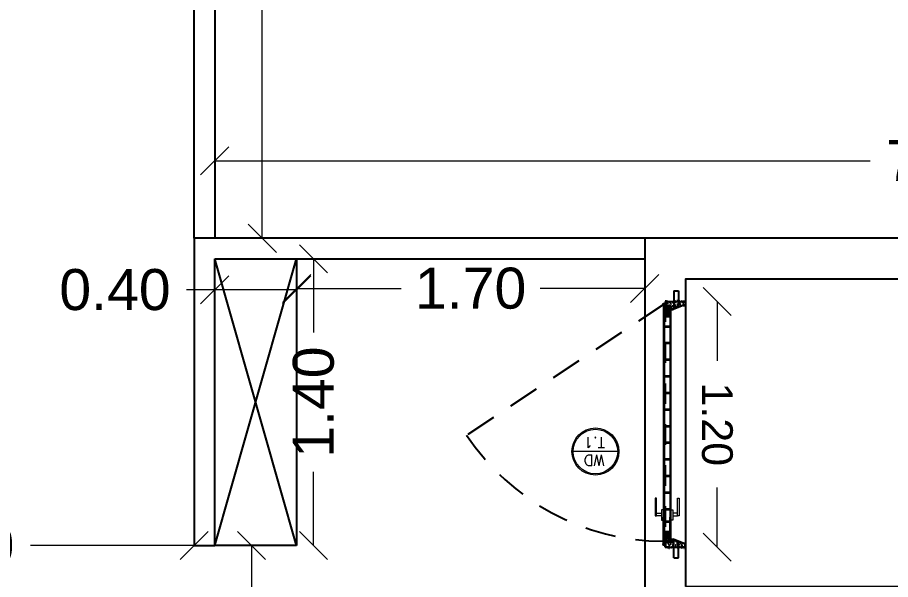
# Model space of a CAD drawing. Header units: metres. Extents: x -355 to 973, y -73 to 238.
# Drawn here: x 575.11 to 579.374, y 99.009 to 101.753 of the extents above; entities that cross this region are included whole.
import ezdxf
from ezdxf.enums import TextEntityAlignment as Align

# ---------------------------------------------------------------- set-up
doc = ezdxf.new("R2010")
doc.units = ezdxf.units.M
doc.header["$LTSCALE"] = 3
doc.header["$MEASUREMENT"] = 0
for name, pattern in [('1', [30, 6, 6, 6, 6, 6]), ('ACAD_ISO02W100', [15, 12, -3]), ('HIDDEN2', [0.1875, 0.125, -0.0625])]:
    doc.linetypes.add(name, pattern=pattern)
doc.layers.add('05', color=21, linetype='Continuous', lineweight=5)
for name, color, linetype in [('4', 4, 'ACAD_ISO02W100'), ('A-FALSE-25-Knuf', 2, 'Continuous'), ('D-Hatch', 3, 'Continuous'), ('Ditail', 1, 'Continuous')]:
    doc.layers.add(name, color=color, linetype=linetype)
doc.styles.add('ROMANT', font='romant')
doc.styles.get("Standard").update_dxf_attribs({"font": 'arial.ttf'})
doc.dimstyles.new('ahmad', dxfattribs={"dimtxt": 0.2, "dimasz": 0.1375, "dimexe": 0, "dimexo": 0.0625, "dimgap": 0.09, "dimtad": 0, "dimzin": 0, "dimdsep": 46, "dimtxsty": 'Standard', "dimblk": 'OBLIQUE', "dimcen": 0.09, "dimclrd": 245, "dimclrt": 61, "dimadec": 0, "dimazin": 0, "dimtfac": 1, "dimtofl": 0, "dimtmove": 0, "dimatfit": 3, "dimldrblk": 'OBLIQUE', "dimfxl": 0, "dimfxlon": 1, "dimtolj": 1, "dimtzin": 0, "dimlwd": 13, "dimarcsym": 0})
pattern_1 = [(52.5, (36.3475943, -165.330167), (0.00764710387, -0.0002500056), [0, -0.0060325174, 0, -0.00674689445, 0, -0.00644923734]), (82.5, (36.347594, -165.330167), (0.0112004245, 0.0070238215), [0, -0.00325438438, 0, -0.00543720317, 0, -0.00208359976]), (122.5, (36.347594, -165.335048), (2.245608e-05, 0.0123592914), [0, -0.00198438072, 0, -0.0071437706, 0, -0.00932658938]), (132.5, (36.347594, -165.335048), (0.0034832807, 0.011930604), [0, -0.00099219036, 0, -0.0046831385, 0, -0.00535782794])]
pattern_2 = [(307.5, (36.3475943, 62.4928517), (0.00764710387, 0.0002500056), [0, -0.0060325174, 0, -0.00674689445, 0, -0.00644923734]), (277.5, (36.347594, 62.492852), (0.0112004245, -0.0070238215), [0, -0.00325438438, 0, -0.00543720317, 0, -0.00208359976]), (237.5, (36.347594, 62.497733), (2.245608e-05, -0.0123592914), [0, -0.00198438072, 0, -0.0071437706, 0, -0.00932658938]), (227.5, (36.347594, 62.497733), (0.0034832807, -0.011930604), [0, -0.00099219036, 0, -0.0046831385, 0, -0.00535782794])]

# ---------------------------------------------------------------- blocks, each defined once
blk = doc.blocks.new('tyhtfy')
at = {"layer": '4', "linetype": '1'}
for points in [[(265.7045, 186.374), (265.7045, 184.474), (263.8045, 184.474), (263.8045, 186.374)], [(265.5045, 186.174), (265.5045, 184.674), (264.0045, 184.674), (264.0045, 186.174)]]:
    blk.add_lwpolyline(points, close=True, dxfattribs=at)
blk = doc.blocks.new('_Oblique')
at = {"color": 0, "linetype": 'ByBlock', "lineweight": -2}
blk.add_line((-0.5, -0.5), (0.5, 0.5), dxfattribs=at)
blk = doc.blocks.new('*D64')
at = {"color": 245, "lineweight": 13, "transparency": 16777216}
for p, q in [((68.5961, -50.8187), (68.5961, -51.1094)), ((68.5961, -52.0187), (68.5961, -51.7279))]:
    blk.add_line(p, q, dxfattribs=at)
at = {"layer": 'Defpoints', "color": 0, "transparency": 16777216}
for p in [(68.5961, -50.8187), (68.75, -50.8187), (68.75, -52.0187)]:
    blk.add_point(p, dxfattribs=at)
at = {"color": 245, "lineweight": 13, "transparency": 16777216, "xscale": 0.1375, "yscale": 0.1375, "zscale": 0.1375}
for p, rotation in [((68.5961, -50.8187), 90), ((68.5961, -52.0187), 270)]:
    blk.add_blockref('_Oblique', p, dxfattribs=dict(at, rotation=rotation))
at = {"color": 61, "transparency": 16777216, "insert": (68.5961, -51.4187), "char_height": 0.15, "attachment_point": 5, "rotation": 90}
blk.add_mtext('\\A1;1.20', dxfattribs=at)
blk = doc.blocks.new('dfdfd')
at = {"layer": '05'}
h = blk.add_hatch(color=217, dxfattribs=at)
h.paths.add_polyline_path([(118.6063, 35.5104, 1), (118.8358, 35.5104, 1)])
h.paths.add_polyline_path([(118.8298, 35.5104, 1), (118.6123, 35.5104, 1)], flags=16)
at = {"layer": '05', "color": 217}
blk.add_line((118.6123, 35.5104), (118.8298, 35.5104), dxfattribs=at)
for radius in [0.1148, 0.1088]:
    blk.add_circle((118.7211, 35.5104), radius, dxfattribs=at)
blk = doc.blocks.new('*D823')
at = {"layer": '4', "color": 245, "lineweight": 13, "transparency": 16777216}
for p, q in [((576.2532, 99.1751), (576.2532, 98.8649)), ((576.2532, 97.8746), (576.2532, 98.1849))]:
    blk.add_line(p, q, dxfattribs=at)
at = {"layer": 'Defpoints', "color": 0, "transparency": 16777216}
for p in [(575.9736, 99.1751), (576.2532, 99.1751), (575.9736, 97.8746)]:
    blk.add_point(p, dxfattribs=at)
at = {"layer": '4', "color": 245, "lineweight": 13, "transparency": 16777216, "xscale": 0.1375, "yscale": 0.1375, "zscale": 0.1375}
for p, rotation in [((576.2532, 99.1751), 90), ((576.2532, 97.8746), 270)]:
    blk.add_blockref('_Oblique', p, dxfattribs=dict(at, rotation=rotation))
at = {"layer": '4', "color": 61, "transparency": 16777216, "insert": (576.2532, 98.5249), "char_height": 0.2, "attachment_point": 5, "rotation": 90}
blk.add_mtext('\\A1;1.30', dxfattribs=at)
blk = doc.blocks.new('*D824')
at = {"layer": '4', "color": 245, "lineweight": 13, "transparency": 16777216}
for p, q in [((576.4736, 100.4303), (576.9836, 100.4303)), ((578.1736, 100.4303), (577.6636, 100.4303))]:
    blk.add_line(p, q, dxfattribs=at)
at = {"layer": 'Defpoints', "color": 0, "transparency": 16777216}
for p in [(576.4736, 100.5751), (578.1736, 100.5751), (576.4736, 100.4303)]:
    blk.add_point(p, dxfattribs=at)
at = {"layer": '4', "color": 245, "lineweight": 13, "transparency": 16777216, "xscale": 0.1375, "yscale": 0.1375, "zscale": 0.1375, "rotation": 180}
blk.add_blockref('_Oblique', (576.4736, 100.4303), dxfattribs=at)
at = {"layer": '4', "color": 245, "lineweight": 13, "transparency": 16777216, "xscale": 0.1375, "yscale": 0.1375, "zscale": 0.1375}
blk.add_blockref('_Oblique', (578.1736, 100.4303), dxfattribs=at)
at = {"layer": '4', "color": 61, "transparency": 16777216, "insert": (577.3236, 100.4303), "char_height": 0.2, "attachment_point": 5}
blk.add_mtext('\\A1;1.70', dxfattribs=at)
blk = doc.blocks.new('*D827')
at = {"layer": '4', "color": 245, "lineweight": 13, "transparency": 16777216}
for p, q in [((576.0736, 100.4234), (575.9361, 100.4234)), ((576.4736, 100.4234), (576.0736, 100.4234))]:
    blk.add_line(p, q, dxfattribs=at)
at = {"layer": 'Defpoints', "color": 0, "transparency": 16777216}
for p in [(576.0736, 100.5751), (576.4736, 100.5751), (576.0736, 100.4234)]:
    blk.add_point(p, dxfattribs=at)
at = {"layer": '4', "color": 245, "lineweight": 13, "transparency": 16777216, "xscale": 0.1375, "yscale": 0.1375, "zscale": 0.1375, "rotation": 180}
blk.add_blockref('_Oblique', (576.0736, 100.4234), dxfattribs=at)
at = {"layer": '4', "color": 245, "lineweight": 13, "transparency": 16777216, "xscale": 0.1375, "yscale": 0.1375, "zscale": 0.1375}
blk.add_blockref('_Oblique', (576.4736, 100.4234), dxfattribs=at)
at = {"layer": '4', "color": 61, "transparency": 16777216, "insert": (575.5867, 100.4234), "char_height": 0.2, "attachment_point": 5}
blk.add_mtext('\\A1;0.40', dxfattribs=at)
blk = doc.blocks.new('*D828')
at = {"layer": '4', "color": 245, "lineweight": 13, "transparency": 16777216}
for p, q in [((576.5565, 100.5751), (576.5565, 100.2151)), ((576.5565, 99.1751), (576.5565, 99.5351))]:
    blk.add_line(p, q, dxfattribs=at)
at = {"layer": 'Defpoints', "color": 0, "transparency": 16777216}
for p in [(576.4736, 100.5751), (576.4736, 99.1751), (576.5565, 99.1751)]:
    blk.add_point(p, dxfattribs=at)
at = {"layer": '4', "color": 245, "lineweight": 13, "transparency": 16777216, "xscale": 0.1375, "yscale": 0.1375, "zscale": 0.1375}
for p, rotation in [((576.5565, 100.5751), 90), ((576.5565, 99.1751), 270)]:
    blk.add_blockref('_Oblique', p, dxfattribs=dict(at, rotation=rotation))
at = {"layer": '4', "color": 61, "transparency": 16777216, "insert": (576.5565, 99.8751), "char_height": 0.2, "attachment_point": 5, "rotation": 90}
blk.add_mtext('\\A1;1.40', dxfattribs=at)
blk = doc.blocks.new('*D848')
at = {"color": 245, "lineweight": 13, "transparency": 16777216}
for p, q in [((576.0736, 101.0535), (579.275, 101.0535)), ((583.1736, 101.0535), (579.9722, 101.0535))]:
    blk.add_line(p, q, dxfattribs=at)
at = {"layer": 'Defpoints', "color": 0, "transparency": 16777216}
for p in [(576.0736, 101.0535), (576.0736, 100.7751), (583.1736, 100.7751)]:
    blk.add_point(p, dxfattribs=at)
at = {"color": 245, "lineweight": 13, "transparency": 16777216, "xscale": 0.1375, "yscale": 0.1375, "zscale": 0.1375, "rotation": 180}
blk.add_blockref('_Oblique', (576.0736, 101.0535), dxfattribs=at)
at = {"color": 245, "lineweight": 13, "transparency": 16777216, "xscale": 0.1375, "yscale": 0.1375, "zscale": 0.1375}
blk.add_blockref('_Oblique', (583.1736, 101.0535), dxfattribs=at)
at = {"color": 61, "transparency": 16777216, "insert": (579.6236, 101.0535), "char_height": 0.2, "attachment_point": 5}
blk.add_mtext('\\A1;7.10', dxfattribs=at)
blk = doc.blocks.new('*D849')
at = {"color": 245, "lineweight": 13, "transparency": 16777216}
for p, q in [((576.3061, 105.1751), (576.3061, 103.2785)), ((576.3061, 100.6751), (576.3061, 102.5716))]:
    blk.add_line(p, q, dxfattribs=at)
at = {"layer": 'Defpoints', "color": 0, "transparency": 16777216}
for p in [(576.0736, 105.1751), (576.0736, 100.6751), (576.3061, 100.6751)]:
    blk.add_point(p, dxfattribs=at)
at = {"color": 245, "lineweight": 13, "transparency": 16777216, "xscale": 0.1375, "yscale": 0.1375, "zscale": 0.1375}
for p, rotation in [((576.3061, 105.1751), 90), ((576.3061, 100.6751), 270)]:
    blk.add_blockref('_Oblique', p, dxfattribs=dict(at, rotation=rotation))
at = {"color": 61, "transparency": 16777216, "insert": (576.3061, 102.9251), "char_height": 0.2, "attachment_point": 5, "rotation": 90}
blk.add_mtext('\\A1;4.50', dxfattribs=at)
blk = doc.blocks.new('*D810')
at = {"color": 245, "lineweight": 13, "transparency": 16777216}
for p, q in [((573.6736, 99.1748), (574.4725, 99.1748)), ((575.9736, 99.1748), (575.1747, 99.1748))]:
    blk.add_line(p, q, dxfattribs=at)
at = {"layer": 'Defpoints', "color": 0, "transparency": 16777216}
for p in [(573.6736, 99.1751), (573.6736, 99.1748), (575.9736, 99.1751)]:
    blk.add_point(p, dxfattribs=at)
at = {"color": 245, "lineweight": 13, "transparency": 16777216, "xscale": 0.1375, "yscale": 0.1375, "zscale": 0.1375, "rotation": 180}
blk.add_blockref('_Oblique', (573.6736, 99.1748), dxfattribs=at)
at = {"color": 245, "lineweight": 13, "transparency": 16777216, "xscale": 0.1375, "yscale": 0.1375, "zscale": 0.1375}
blk.add_blockref('_Oblique', (575.9736, 99.1748), dxfattribs=at)
at = {"color": 61, "transparency": 16777216, "insert": (574.8236, 99.1748), "char_height": 0.2, "attachment_point": 5}
blk.add_mtext('\\A1;2.30', dxfattribs=at)
blk = doc.blocks.new('SSDSSS')
at = {"layer": 'D-Hatch', "linetype": 'Continuous', "ltscale": 0.1}
h = blk.add_hatch(dxfattribs=at)
h.set_pattern_fill('AR-SAND', color=2, scale=0.0003125, style=0)
h.set_pattern_definition([(307.5, (36.347594, 62.492852), (0.0152942077, 0.0005000112), [0, -0.0120650348, 0, -0.0134937889, 0, -0.0128984747]), (277.5, (36.347594, 62.492852), (0.022400849, -0.014047643), [0, -0.0065087688, 0, -0.0108744063, 0, -0.0041671995]), (237.5, (36.347594, 62.502615), (4.49122e-05, -0.0247185828), [0, -0.0039687614, 0, -0.0142875412, 0, -0.0186531788]), (227.5, (36.347594, 62.502615), (0.0069665614, -0.023861208), [0, -0.0019843807, 0, -0.009366277, 0, -0.0107156559])])
h.paths.add_polyline_path([(68.8211, -50.8562), (68.8211, -50.8421), (68.8485, -50.8421), (68.8485, -50.8202), (68.8383, -50.8202), (68.8383, -50.8187), (68.85, -50.8187), (68.85, -50.8141), (68.7563, -50.8141), (68.7563, -50.8187), (68.768, -50.8187), (68.768, -50.8202), (68.7578, -50.8202), (68.7578, -50.8366), (68.7683, -50.8366), (68.811, -50.8562)])
at = {"layer": 'D-Hatch'}
h = blk.add_hatch(dxfattribs=at)
h.set_pattern_fill('AR-SAND', color=1, scale=0.00015625, style=0)
h.set_pattern_definition(pattern_2)
edge = h.paths.add_edge_path()
edge.add_spline(control_points=[(68.8307, -50.8737), (68.8307, -50.8749), (68.8305, -50.8769), (68.831, -50.881), (68.8313, -50.883), (68.8338, -50.8871), (68.8355, -50.8885), (68.8383, -50.8903), (68.8396, -50.8909), (68.8422, -50.892), (68.8434, -50.8925), (68.8443, -50.893), (68.8445, -50.8931), (68.8449, -50.8936)], knot_values=[0.207475, 0.207475, 0.207475, 0.207475, 0.265787, 0.265787, 0.301433, 0.301433, 0.33708, 0.33708, 0.372726, 0.372726, 0.426688, 0.426688, 0.476539, 0.476539, 0.476539, 0.476539], degree=3, periodic=0)
edge.add_line((68.8449, -50.8936), (68.8542, -50.8936))
edge.add_line((68.8542, -50.8936), (68.8542, -50.8935))
edge.add_spline(control_points=[(68.8542, -50.8935), (68.8525, -50.8907), (68.8492, -50.8849), (68.836, -50.883), (68.8411, -50.8672), (68.8317, -50.8657), (68.8269, -50.865)], knot_values=[0.000761, 0.000761, 0.000761, 0.000761, 0.123708, 0.252477, 0.399323, 0.554146, 0.554146, 0.554146, 0.554146], degree=3, periodic=0)
edge.add_line((68.8269, -50.865), (68.8269, -50.8729))
edge.add_spline(control_points=[(68.8269, -50.8729), (68.8285, -50.8732), (68.8298, -50.8734), (68.8307, -50.8737)], knot_values=[0.013549, 0.013549, 0.013549, 0.013549, 0.067873, 0.067873, 0.067873, 0.067873], degree=3, periodic=0)
edge = h.paths.add_edge_path(flags=16)
edge.add_spline(control_points=[(68.8449, -50.8936), (68.8445, -50.8931), (68.8443, -50.893), (68.8434, -50.8925), (68.8422, -50.892), (68.8396, -50.8909), (68.8383, -50.8903), (68.8355, -50.8885), (68.8338, -50.8871), (68.8313, -50.883), (68.831, -50.881), (68.8305, -50.8769), (68.8307, -50.8749), (68.8307, -50.8737)], knot_values=[0.207475, 0.207475, 0.207475, 0.207475, 0.257327, 0.257327, 0.311288, 0.311288, 0.346935, 0.346935, 0.382581, 0.382581, 0.418228, 0.418228, 0.476539, 0.476539, 0.476539, 0.476539], degree=3, periodic=0)
edge.add_spline(control_points=[(68.8307, -50.8737), (68.8298, -50.8734), (68.8285, -50.8732), (68.8269, -50.8729)], knot_values=[0.013549, 0.013549, 0.013549, 0.013549, 0.067873, 0.067873, 0.067873, 0.067873], degree=3, periodic=0)
edge.add_line((68.8269, -50.8729), (68.8269, -50.8905))
edge.add_spline(control_points=[(68.8269, -50.8905), (68.8275, -50.8915), (68.8282, -50.8923), (68.8291, -50.8932), (68.8293, -50.8934), (68.8295, -50.8936)], knot_values=[0.30723, 0.30723, 0.30723, 0.30723, 0.317654, 0.317654, 0.320823, 0.320823, 0.320823, 0.320823], degree=3, periodic=0)
edge.add_line((68.8295, -50.8936), (68.8449, -50.8936))
edge = h.paths.add_edge_path()
edge.add_spline(control_points=[(68.8295, -50.8936), (68.8293, -50.8934), (68.8291, -50.8932), (68.8282, -50.8923), (68.8275, -50.8915), (68.8269, -50.8905)], knot_values=[0.30723, 0.30723, 0.30723, 0.30723, 0.310399, 0.310399, 0.320823, 0.320823, 0.320823, 0.320823], degree=3, periodic=0)
edge.add_line((68.8269, -50.8905), (68.8269, -50.8936))
edge.add_line((68.8269, -50.8936), (68.8295, -50.8936))
edge = h.paths.add_edge_path()
edge.add_spline(control_points=[(68.8542, -50.8482), (68.8536, -50.8479), (68.853, -50.8477), (68.8498, -50.8466), (68.8479, -50.8465), (68.8441, -50.8463), (68.843, -50.8464), (68.8419, -50.8465)], knot_values=[0.248364, 0.248364, 0.248364, 0.248364, 0.25388, 0.25388, 0.279204, 0.279204, 0.314112, 0.314112, 0.314112, 0.314112], degree=3, periodic=0)
edge.add_spline(control_points=[(68.8419, -50.8465), (68.8416, -50.8461), (68.8413, -50.8456), (68.841, -50.8451)], knot_values=[0.024585, 0.024585, 0.024585, 0.024585, 0.051488, 0.051488, 0.051488, 0.051488], degree=3, periodic=0)
edge.add_line((68.841, -50.8451), (68.8294, -50.8451))
edge.add_spline(control_points=[(68.8294, -50.8451), (68.8313, -50.8479), (68.8328, -50.8501), (68.8346, -50.8516), (68.8348, -50.8517), (68.8357, -50.8518), (68.8377, -50.8516), (68.8417, -50.8515), (68.8432, -50.8515), (68.8467, -50.8524), (68.8487, -50.8533), (68.8516, -50.8562), (68.8524, -50.8578), (68.8533, -50.8605), (68.8535, -50.8616), (68.854, -50.8653), (68.8539, -50.8673), (68.8541, -50.8693), (68.8541, -50.8697), (68.8542, -50.8699)], knot_values=[0, 0, 0, 0, 0.11577, 0.11577, 0.192459, 0.192459, 0.269149, 0.269149, 0.304241, 0.304241, 0.331039, 0.331039, 0.357837, 0.357837, 0.384634, 0.384634, 0.451421, 0.451421, 0.47355, 0.47355, 0.47355, 0.47355], degree=3, periodic=0)
edge.add_line((68.8542, -50.8699), (68.8542, -50.8482))
edge = h.paths.add_edge_path()
edge.add_line((68.8508, -50.8451), (68.841, -50.8451))
edge.add_spline(control_points=[(68.841, -50.8451), (68.8413, -50.8456), (68.8416, -50.8461), (68.8419, -50.8465)], knot_values=[0.024585, 0.024585, 0.024585, 0.024585, 0.051488, 0.051488, 0.051488, 0.051488], degree=3, periodic=0)
edge.add_spline(control_points=[(68.8419, -50.8465), (68.843, -50.8464), (68.8441, -50.8463), (68.8479, -50.8465), (68.8498, -50.8466), (68.853, -50.8477), (68.8536, -50.8479), (68.8542, -50.8482)], knot_values=[0.248364, 0.248364, 0.248364, 0.248364, 0.283272, 0.283272, 0.308596, 0.308596, 0.314112, 0.314112, 0.314112, 0.314112], degree=3, periodic=0)
edge.add_line((68.8542, -50.8482), (68.8542, -50.8389))
edge.add_line((68.8542, -50.8389), (68.8508, -50.8389))
edge.add_line((68.8508, -50.8389), (68.8508, -50.8451))
h = blk.add_hatch(dxfattribs=at)
h.set_pattern_fill('AR-SAND', color=1, scale=0.00015625, style=0)
h.set_pattern_definition(pattern_2)
edge = h.paths.add_edge_path()
edge.add_spline(control_points=[(68.8542, -50.8935), (68.8525, -50.8907), (68.8492, -50.8849), (68.836, -50.883), (68.8411, -50.8672), (68.8317, -50.8657), (68.8269, -50.865)], knot_values=[0.000761, 0.000761, 0.000761, 0.000761, 0.123708, 0.252477, 0.399323, 0.554146, 0.554146, 0.554146, 0.554146], degree=3, periodic=0)
edge.add_line((68.8542, -50.8935), (68.8542, -50.8699))
edge.add_spline(control_points=[(68.8542, -50.8699), (68.8541, -50.8697), (68.8541, -50.8693), (68.8539, -50.8673), (68.854, -50.8653), (68.8535, -50.8616), (68.8533, -50.8605), (68.8524, -50.8578), (68.8516, -50.8562), (68.8487, -50.8533), (68.8467, -50.8524), (68.8432, -50.8515), (68.8417, -50.8515), (68.8377, -50.8516), (68.8357, -50.8518), (68.8348, -50.8517), (68.8346, -50.8516), (68.8328, -50.8501), (68.8313, -50.8479), (68.8294, -50.8451)], knot_values=[0, 0, 0, 0, 0.022129, 0.022129, 0.088916, 0.088916, 0.115714, 0.115714, 0.142512, 0.142512, 0.169309, 0.169309, 0.204402, 0.204402, 0.281091, 0.281091, 0.35778, 0.35778, 0.47355, 0.47355, 0.47355, 0.47355], degree=3, periodic=0)
edge.add_line((68.8294, -50.8451), (68.8269, -50.8451))
edge.add_line((68.8269, -50.8451), (68.8269, -50.865))
h = blk.add_hatch(dxfattribs=at)
h.set_pattern_fill('AR-SAND', color=1, scale=0.00015625, style=0)
h.set_pattern_definition(pattern_1)
edge = h.paths.add_edge_path()
edge.add_spline(control_points=[(68.8307, -51.9636), (68.8307, -51.9624), (68.8305, -51.9605), (68.831, -51.9563), (68.8313, -51.9543), (68.8338, -51.9502), (68.8355, -51.9488), (68.8383, -51.947), (68.8396, -51.9464), (68.8422, -51.9453), (68.8434, -51.9449), (68.8443, -51.9444), (68.8445, -51.9442), (68.8449, -51.9437)], knot_values=[0.207475, 0.207475, 0.207475, 0.207475, 0.265787, 0.265787, 0.301433, 0.301433, 0.33708, 0.33708, 0.372726, 0.372726, 0.426688, 0.426688, 0.476539, 0.476539, 0.476539, 0.476539], degree=3, periodic=0)
edge.add_line((68.8449, -51.9437), (68.8542, -51.9437))
edge.add_line((68.8542, -51.9437), (68.8542, -51.9438))
edge.add_spline(control_points=[(68.8542, -51.9438), (68.8525, -51.9466), (68.8492, -51.9524), (68.836, -51.9543), (68.8411, -51.9701), (68.8317, -51.9716), (68.8269, -51.9723)], knot_values=[0.000761, 0.000761, 0.000761, 0.000761, 0.123708, 0.252477, 0.399323, 0.554146, 0.554146, 0.554146, 0.554146], degree=3, periodic=0)
edge.add_line((68.8269, -51.9723), (68.8269, -51.9644))
edge.add_spline(control_points=[(68.8269, -51.9644), (68.8285, -51.9642), (68.8298, -51.9639), (68.8307, -51.9636)], knot_values=[0.013549, 0.013549, 0.013549, 0.013549, 0.067873, 0.067873, 0.067873, 0.067873], degree=3, periodic=0)
edge = h.paths.add_edge_path(flags=16)
edge.add_spline(control_points=[(68.8449, -51.9437), (68.8445, -51.9442), (68.8443, -51.9444), (68.8434, -51.9449), (68.8422, -51.9453), (68.8396, -51.9464), (68.8383, -51.947), (68.8355, -51.9488), (68.8338, -51.9502), (68.8313, -51.9543), (68.831, -51.9563), (68.8305, -51.9605), (68.8307, -51.9624), (68.8307, -51.9636)], knot_values=[0.207475, 0.207475, 0.207475, 0.207475, 0.257327, 0.257327, 0.311288, 0.311288, 0.346935, 0.346935, 0.382581, 0.382581, 0.418228, 0.418228, 0.476539, 0.476539, 0.476539, 0.476539], degree=3, periodic=0)
edge.add_spline(control_points=[(68.8307, -51.9636), (68.8298, -51.9639), (68.8285, -51.9642), (68.8269, -51.9644)], knot_values=[0.013549, 0.013549, 0.013549, 0.013549, 0.067873, 0.067873, 0.067873, 0.067873], degree=3, periodic=0)
edge.add_line((68.8269, -51.9644), (68.8269, -51.9468))
edge.add_spline(control_points=[(68.8269, -51.9468), (68.8275, -51.9459), (68.8282, -51.945), (68.8291, -51.9441), (68.8293, -51.9439), (68.8295, -51.9437)], knot_values=[0.30723, 0.30723, 0.30723, 0.30723, 0.317654, 0.317654, 0.320823, 0.320823, 0.320823, 0.320823], degree=3, periodic=0)
edge.add_line((68.8295, -51.9437), (68.8449, -51.9437))
edge = h.paths.add_edge_path()
edge.add_spline(control_points=[(68.8295, -51.9437), (68.8293, -51.9439), (68.8291, -51.9441), (68.8282, -51.945), (68.8275, -51.9459), (68.8269, -51.9468)], knot_values=[0.30723, 0.30723, 0.30723, 0.30723, 0.310399, 0.310399, 0.320823, 0.320823, 0.320823, 0.320823], degree=3, periodic=0)
edge.add_line((68.8269, -51.9468), (68.8269, -51.9437))
edge.add_line((68.8269, -51.9437), (68.8295, -51.9437))
edge = h.paths.add_edge_path()
edge.add_spline(control_points=[(68.8542, -51.9891), (68.8536, -51.9894), (68.853, -51.9896), (68.8498, -51.9907), (68.8479, -51.9909), (68.8441, -51.991), (68.843, -51.9909), (68.8419, -51.9908)], knot_values=[0.248364, 0.248364, 0.248364, 0.248364, 0.25388, 0.25388, 0.279204, 0.279204, 0.314112, 0.314112, 0.314112, 0.314112], degree=3, periodic=0)
edge.add_spline(control_points=[(68.8419, -51.9908), (68.8416, -51.9912), (68.8413, -51.9917), (68.841, -51.9922)], knot_values=[0.024585, 0.024585, 0.024585, 0.024585, 0.051488, 0.051488, 0.051488, 0.051488], degree=3, periodic=0)
edge.add_line((68.841, -51.9922), (68.8294, -51.9922))
edge.add_spline(control_points=[(68.8294, -51.9922), (68.8313, -51.9894), (68.8328, -51.9872), (68.8346, -51.9857), (68.8348, -51.9856), (68.8357, -51.9855), (68.8377, -51.9857), (68.8417, -51.9858), (68.8432, -51.9858), (68.8467, -51.9849), (68.8487, -51.984), (68.8516, -51.9811), (68.8524, -51.9795), (68.8533, -51.9769), (68.8535, -51.9757), (68.854, -51.9721), (68.8539, -51.97), (68.8541, -51.9681), (68.8541, -51.9677), (68.8542, -51.9674)], knot_values=[0, 0, 0, 0, 0.11577, 0.11577, 0.192459, 0.192459, 0.269149, 0.269149, 0.304241, 0.304241, 0.331039, 0.331039, 0.357837, 0.357837, 0.384634, 0.384634, 0.451421, 0.451421, 0.47355, 0.47355, 0.47355, 0.47355], degree=3, periodic=0)
edge.add_line((68.8542, -51.9674), (68.8542, -51.9891))
edge = h.paths.add_edge_path()
edge.add_line((68.8508, -51.9922), (68.841, -51.9922))
edge.add_spline(control_points=[(68.841, -51.9922), (68.8413, -51.9917), (68.8416, -51.9912), (68.8419, -51.9908)], knot_values=[0.024585, 0.024585, 0.024585, 0.024585, 0.051488, 0.051488, 0.051488, 0.051488], degree=3, periodic=0)
edge.add_spline(control_points=[(68.8419, -51.9908), (68.843, -51.9909), (68.8441, -51.991), (68.8479, -51.9909), (68.8498, -51.9907), (68.853, -51.9896), (68.8536, -51.9894), (68.8542, -51.9891)], knot_values=[0.248364, 0.248364, 0.248364, 0.248364, 0.283272, 0.283272, 0.308596, 0.308596, 0.314112, 0.314112, 0.314112, 0.314112], degree=3, periodic=0)
edge.add_line((68.8542, -51.9891), (68.8542, -51.9984))
edge.add_line((68.8542, -51.9984), (68.8508, -51.9984))
edge.add_line((68.8508, -51.9984), (68.8508, -51.9922))
h = blk.add_hatch(dxfattribs=at)
h.set_pattern_fill('AR-SAND', color=1, scale=0.00015625, style=0)
h.set_pattern_definition(pattern_1)
edge = h.paths.add_edge_path()
edge.add_spline(control_points=[(68.8542, -51.9438), (68.8525, -51.9466), (68.8492, -51.9524), (68.836, -51.9543), (68.8411, -51.9701), (68.8317, -51.9716), (68.8269, -51.9723)], knot_values=[0.000761, 0.000761, 0.000761, 0.000761, 0.123708, 0.252477, 0.399323, 0.554146, 0.554146, 0.554146, 0.554146], degree=3, periodic=0)
edge.add_line((68.8542, -51.9438), (68.8542, -51.9674))
edge.add_spline(control_points=[(68.8542, -51.9674), (68.8541, -51.9677), (68.8541, -51.9681), (68.8539, -51.97), (68.854, -51.9721), (68.8535, -51.9757), (68.8533, -51.9769), (68.8524, -51.9795), (68.8516, -51.9811), (68.8487, -51.984), (68.8467, -51.9849), (68.8432, -51.9858), (68.8417, -51.9858), (68.8377, -51.9857), (68.8357, -51.9855), (68.8348, -51.9856), (68.8346, -51.9857), (68.8328, -51.9872), (68.8313, -51.9894), (68.8294, -51.9922)], knot_values=[0, 0, 0, 0, 0.022129, 0.022129, 0.088916, 0.088916, 0.115714, 0.115714, 0.142512, 0.142512, 0.169309, 0.169309, 0.204402, 0.204402, 0.281091, 0.281091, 0.35778, 0.35778, 0.47355, 0.47355, 0.47355, 0.47355], degree=3, periodic=0)
edge.add_line((68.8294, -51.9922), (68.8269, -51.9922))
edge.add_line((68.8269, -51.9922), (68.8269, -51.9723))
at = {"layer": 'D-Hatch', "linetype": 'Continuous', "ltscale": 0.1}
h = blk.add_hatch(dxfattribs=at)
h.set_pattern_fill('AR-SAND', color=2, scale=0.0003125, style=0)
h.set_pattern_definition([(52.5, (36.347594, -165.330167), (0.0152942077, -0.0005000112), [0, -0.0120650348, 0, -0.0134937889, 0, -0.0128984747]), (82.5, (36.347594, -165.330167), (0.022400849, 0.014047643), [0, -0.0065087688, 0, -0.0108744063, 0, -0.0041671995]), (122.5, (36.347594, -165.33993), (4.49122e-05, 0.0247185828), [0, -0.0039687614, 0, -0.0142875412, 0, -0.0186531788]), (132.5, (36.347594, -165.33993), (0.0069665614, 0.023861208), [0, -0.0019843807, 0, -0.009366277, 0, -0.0107156559])])
h.paths.add_polyline_path([(68.8211, -51.9812), (68.8211, -51.9952), (68.8485, -51.9952), (68.8485, -52.0171), (68.8383, -52.0171), (68.8383, -52.0187), (68.85, -52.0187), (68.85, -52.0232), (68.7563, -52.0232), (68.7563, -52.0187), (68.768, -52.0187), (68.768, -52.0171), (68.7578, -52.0171), (68.7578, -52.0007), (68.7683, -52.0007), (68.811, -51.9812)])
blk.add_line((68.75, -52.0187), (68.75, -50.8187))
at = {"layer": '05', "lineweight": 5}
for points in [[(68.8232, -50.9509), (68.8232, -51.0014), (68.8134, -51.0014), (68.8134, -50.9509)], [(68.8581, -50.9509), (68.8581, -51.0014), (68.8678, -51.0014), (68.8678, -50.9509)], [(68.7893, -50.9713), (68.7893, -51.0573), (68.7819, -51.0573), (68.7819, -50.9713)], [(68.8134, -50.9845), (68.8134, -50.9713), (68.7893, -50.9713), (68.7893, -50.9845)], [(68.8678, -50.9845), (68.8678, -50.9713), (68.892, -50.9713), (68.892, -50.9845)], [(68.892, -50.9713), (68.892, -51.0573), (68.8993, -51.0573), (68.8993, -50.9713)]]:
    blk.add_lwpolyline(points, close=True, dxfattribs=at)
at = {"layer": 'D-Hatch', "color": 1}
for points, knots in [([(68.8268, -50.852), (68.8299, -50.8568), (68.835, -50.8646), (68.8525, -50.8594), (68.8485, -50.8745), (68.853, -50.8789), (68.8541, -50.88)], [0, 0, 0, 0, 0.01533432, 0.02528954, 0.03921471, 0.04393143, 0.04393143, 0.04393143, 0.04393143]), ([(68.8269, -50.865), (68.8317, -50.8657), (68.8411, -50.8672), (68.836, -50.883), (68.8492, -50.8849), (68.8525, -50.8907), (68.8542, -50.8935)], [0.0007611, 0.0007611, 0.0007611, 0.0007611, 0.1555834, 0.3024294, 0.4311984, 0.5541457, 0.5541457, 0.5541457, 0.5541457]), ([(68.8294, -50.8451), (68.8313, -50.8479), (68.8328, -50.8501), (68.8346, -50.8516), (68.8348, -50.8517), (68.8357, -50.8518), (68.8377, -50.8516), (68.8417, -50.8515), (68.8432, -50.8515), (68.8467, -50.8524), (68.8487, -50.8533), (68.8516, -50.8562), (68.8524, -50.8578), (68.8533, -50.8605), (68.8535, -50.8616), (68.854, -50.8653), (68.8539, -50.8673), (68.8541, -50.8693), (68.8541, -50.8697), (68.8542, -50.8699)], [0, 0, 0, 0, 0.1157703, 0.1157703, 0.1924595, 0.1924595, 0.2691487, 0.2691487, 0.3042411, 0.3042411, 0.3310389, 0.3310389, 0.3578367, 0.3578367, 0.3846345, 0.3846345, 0.4514214, 0.4514214, 0.4735504, 0.4735504, 0.4735504, 0.4735504]), ([(68.8419, -50.8465), (68.843, -50.8464), (68.8441, -50.8463), (68.8479, -50.8465), (68.8498, -50.8466), (68.853, -50.8477), (68.8536, -50.8479), (68.8542, -50.8482)], [0.24836379, 0.24836379, 0.24836379, 0.24836379, 0.28327178, 0.28327178, 0.30859615, 0.30859615, 0.31411226, 0.31411226, 0.31411226, 0.31411226]), ([(68.8269, -50.8905), (68.8275, -50.8915), (68.8282, -50.8923), (68.8291, -50.8932), (68.8293, -50.8934), (68.8295, -50.8936)], [0.30722961, 0.30722961, 0.30722961, 0.30722961, 0.31765441, 0.31765441, 0.32082332, 0.32082332, 0.32082332, 0.32082332]), ([(68.8307, -50.8737), (68.8307, -50.8749), (68.8305, -50.8769), (68.831, -50.881), (68.8313, -50.883), (68.8338, -50.8871), (68.8355, -50.8885), (68.8383, -50.8903), (68.8396, -50.8909), (68.8422, -50.892), (68.8434, -50.8925), (68.8443, -50.893), (68.8445, -50.8931), (68.8449, -50.8936)], [0.2074754, 0.2074754, 0.2074754, 0.2074754, 0.2657866, 0.2657866, 0.3014331, 0.3014331, 0.3370797, 0.3370797, 0.3727263, 0.3727263, 0.4266877, 0.4266877, 0.4765392, 0.4765392, 0.4765392, 0.4765392]), ([(68.8268, -51.9853), (68.8299, -51.9805), (68.835, -51.9727), (68.8525, -51.9779), (68.8485, -51.9628), (68.853, -51.9584), (68.8541, -51.9573)], [0, 0, 0, 0, 0.01533432, 0.02528954, 0.03921471, 0.04393143, 0.04393143, 0.04393143, 0.04393143]), ([(68.8269, -51.9468), (68.8275, -51.9459), (68.8282, -51.945), (68.8291, -51.9441), (68.8293, -51.9439), (68.8295, -51.9437)], [0.30722961, 0.30722961, 0.30722961, 0.30722961, 0.31765441, 0.31765441, 0.32082332, 0.32082332, 0.32082332, 0.32082332]), ([(68.8269, -51.9723), (68.8317, -51.9716), (68.8411, -51.9701), (68.836, -51.9543), (68.8492, -51.9524), (68.8525, -51.9466), (68.8542, -51.9438)], [0.0007611, 0.0007611, 0.0007611, 0.0007611, 0.1555834, 0.3024294, 0.4311984, 0.5541457, 0.5541457, 0.5541457, 0.5541457]), ([(68.8294, -51.9922), (68.8313, -51.9894), (68.8328, -51.9872), (68.8346, -51.9857), (68.8348, -51.9856), (68.8357, -51.9855), (68.8377, -51.9857), (68.8417, -51.9858), (68.8432, -51.9858), (68.8467, -51.9849), (68.8487, -51.984), (68.8516, -51.9811), (68.8524, -51.9795), (68.8533, -51.9769), (68.8535, -51.9757), (68.854, -51.9721), (68.8539, -51.97), (68.8541, -51.9681), (68.8541, -51.9677), (68.8542, -51.9674)], [0, 0, 0, 0, 0.1157703, 0.1157703, 0.1924595, 0.1924595, 0.2691487, 0.2691487, 0.3042411, 0.3042411, 0.3310389, 0.3310389, 0.3578367, 0.3578367, 0.3846345, 0.3846345, 0.4514214, 0.4514214, 0.4735504, 0.4735504, 0.4735504, 0.4735504]), ([(68.8307, -51.9636), (68.8307, -51.9624), (68.8305, -51.9605), (68.831, -51.9563), (68.8313, -51.9543), (68.8338, -51.9502), (68.8355, -51.9488), (68.8383, -51.947), (68.8396, -51.9464), (68.8422, -51.9453), (68.8434, -51.9449), (68.8443, -51.9444), (68.8445, -51.9442), (68.8449, -51.9437)], [0.2074754, 0.2074754, 0.2074754, 0.2074754, 0.2657866, 0.2657866, 0.3014331, 0.3014331, 0.3370797, 0.3370797, 0.3727263, 0.3727263, 0.4266877, 0.4266877, 0.4765392, 0.4765392, 0.4765392, 0.4765392]), ([(68.8419, -51.9908), (68.843, -51.9909), (68.8441, -51.991), (68.8479, -51.9909), (68.8498, -51.9907), (68.853, -51.9896), (68.8536, -51.9894), (68.8542, -51.9891)], [0.24836379, 0.24836379, 0.24836379, 0.24836379, 0.28327178, 0.28327178, 0.30859615, 0.30859615, 0.31411226, 0.31411226, 0.31411226, 0.31411226])]:
    blk.add_open_spline(points, degree=3, knots=knots, dxfattribs=at)
for points in [[(68.841, -50.8451), (68.8413, -50.8456), (68.8416, -50.8461), (68.8419, -50.8465)], [(68.8269, -50.8729), (68.8285, -50.8732), (68.8298, -50.8734), (68.8307, -50.8737)], [(68.8269, -51.9644), (68.8285, -51.9642), (68.8298, -51.9639), (68.8307, -51.9636)], [(68.841, -51.9922), (68.8413, -51.9917), (68.8416, -51.9912), (68.8419, -51.9908)]]:
    blk.add_open_spline(points, degree=3, dxfattribs=at)
at = {"layer": 'Ditail', "color": 1, "linetype": 'HIDDEN2', "ltscale": 0.1}
for p, q in [((68.7849, -50.7669), (68.7849, -50.8422)), ((68.8083, -50.7669), (68.7849, -50.7669)), ((68.8083, -50.7669), (68.8083, -50.8528)), ((68.85, -52.0187), (68.85, -50.8187)), ((68.7849, -50.8422), (68.8083, -50.8528)), ((68.7849, -51.9951), (68.8083, -51.9845)), ((68.7849, -52.0704), (68.7849, -51.9951)), ((68.8083, -52.0704), (68.8083, -51.9845)), ((68.8083, -52.0704), (68.7849, -52.0704))]:
    blk.add_line(p, q, dxfattribs=at)
at = {"layer": 'Ditail', "color": 3}
for p, q in [((68.75, -50.8382), (68.75, -50.8187)), ((68.75, -50.8187), (68.7617, -50.8187)), ((68.85, -50.8187), (68.75, -50.8187)), ((68.7617, -50.8202), (68.7516, -50.8202)), ((68.7516, -50.8202), (68.7516, -50.8366)), ((68.7617, -50.8187), (68.7617, -50.8202)), ((68.8383, -50.8202), (68.8383, -50.8187)), ((68.8383, -50.8187), (68.85, -50.8187)), ((68.8485, -50.8202), (68.8383, -50.8202)), ((68.8485, -50.8421), (68.8485, -50.8202)), ((68.85, -50.8187), (68.85, -50.8437)), ((68.7617, -50.8382), (68.75, -50.8382)), ((68.7516, -50.8366), (68.7621, -50.8366)), ((68.7617, -50.8382), (68.811, -50.8577)), ((68.7621, -50.8366), (68.811, -50.8562)), ((68.811, -50.8562), (68.8211, -50.8562)), ((68.8227, -50.8577), (68.811, -50.8577)), ((68.8211, -50.8562), (68.8211, -50.8421)), ((68.8211, -50.8421), (68.8485, -50.8421)), ((68.85, -50.8437), (68.8227, -50.8437)), ((68.8227, -50.8437), (68.8227, -50.8577)), ((68.8263, -50.9405), (68.8549, -50.9405)), ((68.8263, -50.9436), (68.8549, -50.9436)), ((68.8263, -51.0016), (68.8549, -51.0016)), ((68.8263, -51.0047), (68.8549, -51.0047)), ((68.8263, -51.0827), (68.8549, -51.0827)), ((68.8263, -51.0858), (68.8549, -51.0858)), ((68.8263, -51.1638), (68.8549, -51.1638)), ((68.8263, -51.1669), (68.8549, -51.1669)), ((68.8263, -51.2449), (68.8549, -51.2449)), ((68.8263, -51.248), (68.8549, -51.248)), ((68.8263, -51.326), (68.8549, -51.326)), ((68.8263, -51.3291), (68.8549, -51.3291)), ((68.8263, -51.4071), (68.8549, -51.4071)), ((68.8263, -51.4102), (68.8549, -51.4102)), ((68.8263, -51.4882), (68.8549, -51.4882)), ((68.8263, -51.4913), (68.8549, -51.4913)), ((68.8263, -51.5693), (68.8549, -51.5693)), ((68.8263, -51.5724), (68.8549, -51.5724)), ((68.8263, -51.6504), (68.8549, -51.6504)), ((68.8263, -51.6535), (68.8549, -51.6535)), ((68.8263, -51.7315), (68.8549, -51.7315)), ((68.8263, -51.7346), (68.8549, -51.7346)), ((68.8263, -51.8126), (68.8549, -51.8126)), ((68.8263, -51.8157), (68.8549, -51.8157)), ((68.8263, -51.8937), (68.8549, -51.8937)), ((68.8263, -51.8968), (68.8549, -51.8968)), ((68.7617, -51.9991), (68.75, -51.9991)), ((68.75, -51.9991), (68.75, -52.0187)), ((68.7516, -52.0171), (68.7516, -52.0007)), ((68.7516, -52.0007), (68.7621, -52.0007)), ((68.7617, -52.0171), (68.7516, -52.0171)), ((68.7617, -51.9991), (68.811, -51.9796)), ((68.7617, -52.0187), (68.7617, -52.0171)), ((68.7621, -52.0007), (68.811, -51.9812)), ((68.8227, -51.9796), (68.811, -51.9796)), ((68.811, -51.9812), (68.8211, -51.9812)), ((68.8211, -51.9812), (68.8211, -51.9952)), ((68.8211, -51.9952), (68.8485, -51.9952)), ((68.8227, -51.9937), (68.8227, -51.9796)), ((68.85, -51.9937), (68.8227, -51.9937)), ((68.8485, -52.0171), (68.8383, -52.0171)), ((68.8383, -52.0171), (68.8383, -52.0187)), ((68.8485, -51.9952), (68.8485, -52.0171)), ((68.85, -52.0187), (68.85, -51.9937)), ((68.75, -52.0187), (68.7617, -52.0187)), ((68.85, -52.0187), (68.75, -52.0187)), ((68.8383, -52.0187), (68.85, -52.0187))]:
    blk.add_line(p, q, dxfattribs=at)
at = {"layer": 'Ditail', "color": 2}
for p, q in [((68.8232, -51.9922), (68.8232, -50.8451)), ((68.8232, -50.8451), (68.8232, -50.9654)), ((68.8232, -50.8451), (68.8263, -50.8451)), ((68.8263, -50.8451), (68.8263, -50.9654)), ((68.8549, -50.8389), (68.8549, -50.9654)), ((68.8549, -50.8389), (68.8581, -50.8389)), ((68.8581, -51.9984), (68.8581, -50.8389)), ((68.8581, -50.8389), (68.8581, -50.9654)), ((68.8263, -51.9922), (68.8263, -50.9436)), ((68.8549, -51.9984), (68.8549, -50.9436)), ((68.8232, -51.9922), (68.8263, -51.9922)), ((68.8549, -51.9984), (68.8581, -51.9984))]:
    blk.add_line(p, q, dxfattribs=at)
at = {"layer": 'Ditail', "color": 1}
for p, q in [((68.824, -51.9922), (68.824, -50.8451)), ((68.824, -50.8451), (68.824, -50.9654)), ((68.8247, -51.9922), (68.8247, -50.8451)), ((68.8247, -50.8451), (68.8247, -50.9654)), ((68.8255, -51.9922), (68.8255, -50.8451)), ((68.8255, -50.8451), (68.8255, -50.9654)), ((68.8557, -51.9984), (68.8557, -50.8389)), ((68.8557, -50.8389), (68.8557, -50.9654)), ((68.8565, -51.9984), (68.8565, -50.8389)), ((68.8565, -50.8389), (68.8565, -50.9654)), ((68.8573, -51.9984), (68.8573, -50.8389)), ((68.8573, -50.8389), (68.8573, -50.9654))]:
    blk.add_line(p, q, dxfattribs=at)
at = {"layer": 'Ditail', "color": 4, "linetype": 'Continuous', "ltscale": 0.1}
for p, q in [((68.8269, -50.8451), (68.8508, -50.8451)), ((68.8269, -50.8451), (68.8269, -50.8936)), ((68.8508, -50.8451), (68.8508, -50.8389)), ((68.8508, -50.8389), (68.8542, -50.8389)), ((68.8542, -50.8389), (68.8542, -50.8936)), ((68.8269, -50.8936), (68.8542, -50.8936)), ((68.8269, -51.9437), (68.8542, -51.9437)), ((68.8269, -51.9922), (68.8269, -51.9437)), ((68.8542, -51.9984), (68.8542, -51.9437)), ((68.8269, -51.9922), (68.8508, -51.9922)), ((68.8508, -51.9922), (68.8508, -51.9984)), ((68.8508, -51.9984), (68.8542, -51.9984))]:
    blk.add_line(p, q, dxfattribs=at)
at = {"layer": 'Ditail', "color": 1, "linetype": 'HIDDEN2', "ltscale": 0.4}
blk.add_line((68.8552, -52.0046), (69.8196, -51.366), dxfattribs=at)
at = {"layer": 'Ditail'}
for centre, radius in [((68.8552, -50.8327), 0.00469), ((68.8552, -50.8327), 0.00234), ((68.8552, -52.0046), 0.00469), ((68.8552, -52.0046), 0.00234)]:
    blk.add_circle(centre, radius, dxfattribs=at)
at = {"layer": 'Ditail', "color": 1, "linetype": 'HIDDEN2', "ltscale": 0.4}
blk.add_arc((68.8552, -52.0046), 1.1567, 33.5104, 89.8577, dxfattribs=at)
at = {"layer": '05'}
blk.add_blockref('dfdfd', (-49.5306, -86.7963), dxfattribs=at)
at = {"layer": 'A-FALSE-25-Knuf', "style": 'ROMANT'}
for s, p in [('WD', (69.1963, -51.269)), ('T.1', (69.1953, -51.3566))]:
    blk.add_text(s, height=0.05253, dxfattribs=at).set_placement(p, align=Align.CENTER)
dim = blk.add_linear_dim(base=(68.5961, -50.8187), p1=(68.75, -52.0187), p2=(68.75, -50.8187), angle=90, dimstyle='ahmad')
dim.commit()
dim.dimension.update_dxf_attribs({"geometry": '*D64', "text_midpoint": (68.5961, -51.4187)})

msp = doc.modelspace()

# ---------------------------------------------------------------- linework, layer by layer
for p, q in [((575.9736, 100.6751), (575.9736, 105.1751)), ((576.0736, 105.1751), (576.0736, 100.6751))]:
    msp.add_line(p, q)
at = {"layer": '4', "color": 0}
for p, q in [((576.1736, 100.6751), (575.9736, 100.6751)), ((575.9736, 100.6751), (575.9736, 99.1751)), ((576.6736, 100.6751), (576.1736, 100.6751)), ((578.1736, 100.6751), (576.6736, 100.6751)), ((576.0736, 99.1751), (576.0736, 100.5751)), ((576.0736, 100.5751), (578.1736, 100.5751)), ((576.0736, 100.5751), (576.4736, 100.5751)), ((576.0736, 99.1751), (576.4736, 100.5751)), ((576.4736, 99.1751), (576.0736, 100.5751)), ((576.4736, 100.5751), (576.4736, 99.1751)), ((576.4736, 100.5751), (576.4736, 99.1751)), ((575.9736, 99.1751), (576.0736, 99.1751)), ((576.4736, 99.1751), (576.0736, 99.1751))]:
    msp.add_line(p, q, dxfattribs=at)

# ---------------------------------------------------------------- block references
at = {"layer": '4', "linetype": '1', "xscale": -1, "rotation": 90}
msp.add_blockref('tyhtfy', (764.5476, 364.4795), dxfattribs=at)
at = {"layer": '4', "color": 0, "rotation": 180}
msp.add_blockref('SSDSSS', (647.1236, 48.3482), dxfattribs=at)

# ---------------------------------------------------------------- dimensions: what is measured, and where the dimension line sits
dim = msp.add_linear_dim(base=(576.3061, 100.6751), p1=(576.0736, 105.1751), p2=(576.0736, 100.6751), angle=270, dimstyle='ahmad')
dim.commit()
dim.dimension.update_dxf_attribs({"geometry": '*D849', "text_midpoint": (576.3061, 102.9251)})
for base, p1, p2, picture, middle in [((576.0736, 101.0535), (583.1736, 100.7751), (576.0736, 100.7751), '*D848', (579.6236, 101.0535)), ((573.6736, 99.1748), (575.9736, 99.1751), (573.6736, 99.1751), '*D810', (574.8236, 99.1748))]:
    dim = msp.add_linear_dim(base=base, p1=p1, p2=p2, dimstyle='ahmad')
    dim.commit()
    dim.dimension.update_dxf_attribs({"geometry": picture, "text_midpoint": middle})
at = {"layer": '4', "color": 0}
for base, p1, p2, picture, middle in [((576.5565, 99.1751), (576.4736, 100.5751), (576.4736, 99.1751), '*D828', (576.5565, 99.8751)), ((576.2532, 99.1751), (575.9736, 97.8746), (575.9736, 99.1751), '*D823', (576.2532, 98.5249))]:
    dim = msp.add_linear_dim(base=base, p1=p1, p2=p2, angle=270, dimstyle='ahmad', dxfattribs=at)
    dim.commit()
    dim.dimension.update_dxf_attribs({"geometry": picture, "text_midpoint": middle})
for base, p1, p2, picture, middle in [((576.0736, 100.4234), (576.4736, 100.5751), (576.0736, 100.5751), '*D827', (575.5867, 100.4234)), ((576.4736, 100.4303), (578.1736, 100.5751), (576.4736, 100.5751), '*D824', (577.3236, 100.4303))]:
    dim = msp.add_linear_dim(base=base, p1=p1, p2=p2, dimstyle='ahmad', dxfattribs=at)
    dim.commit()
    dim.dimension.update_dxf_attribs({"geometry": picture, "text_midpoint": middle})

doc.saveas('drawing.dxf')
